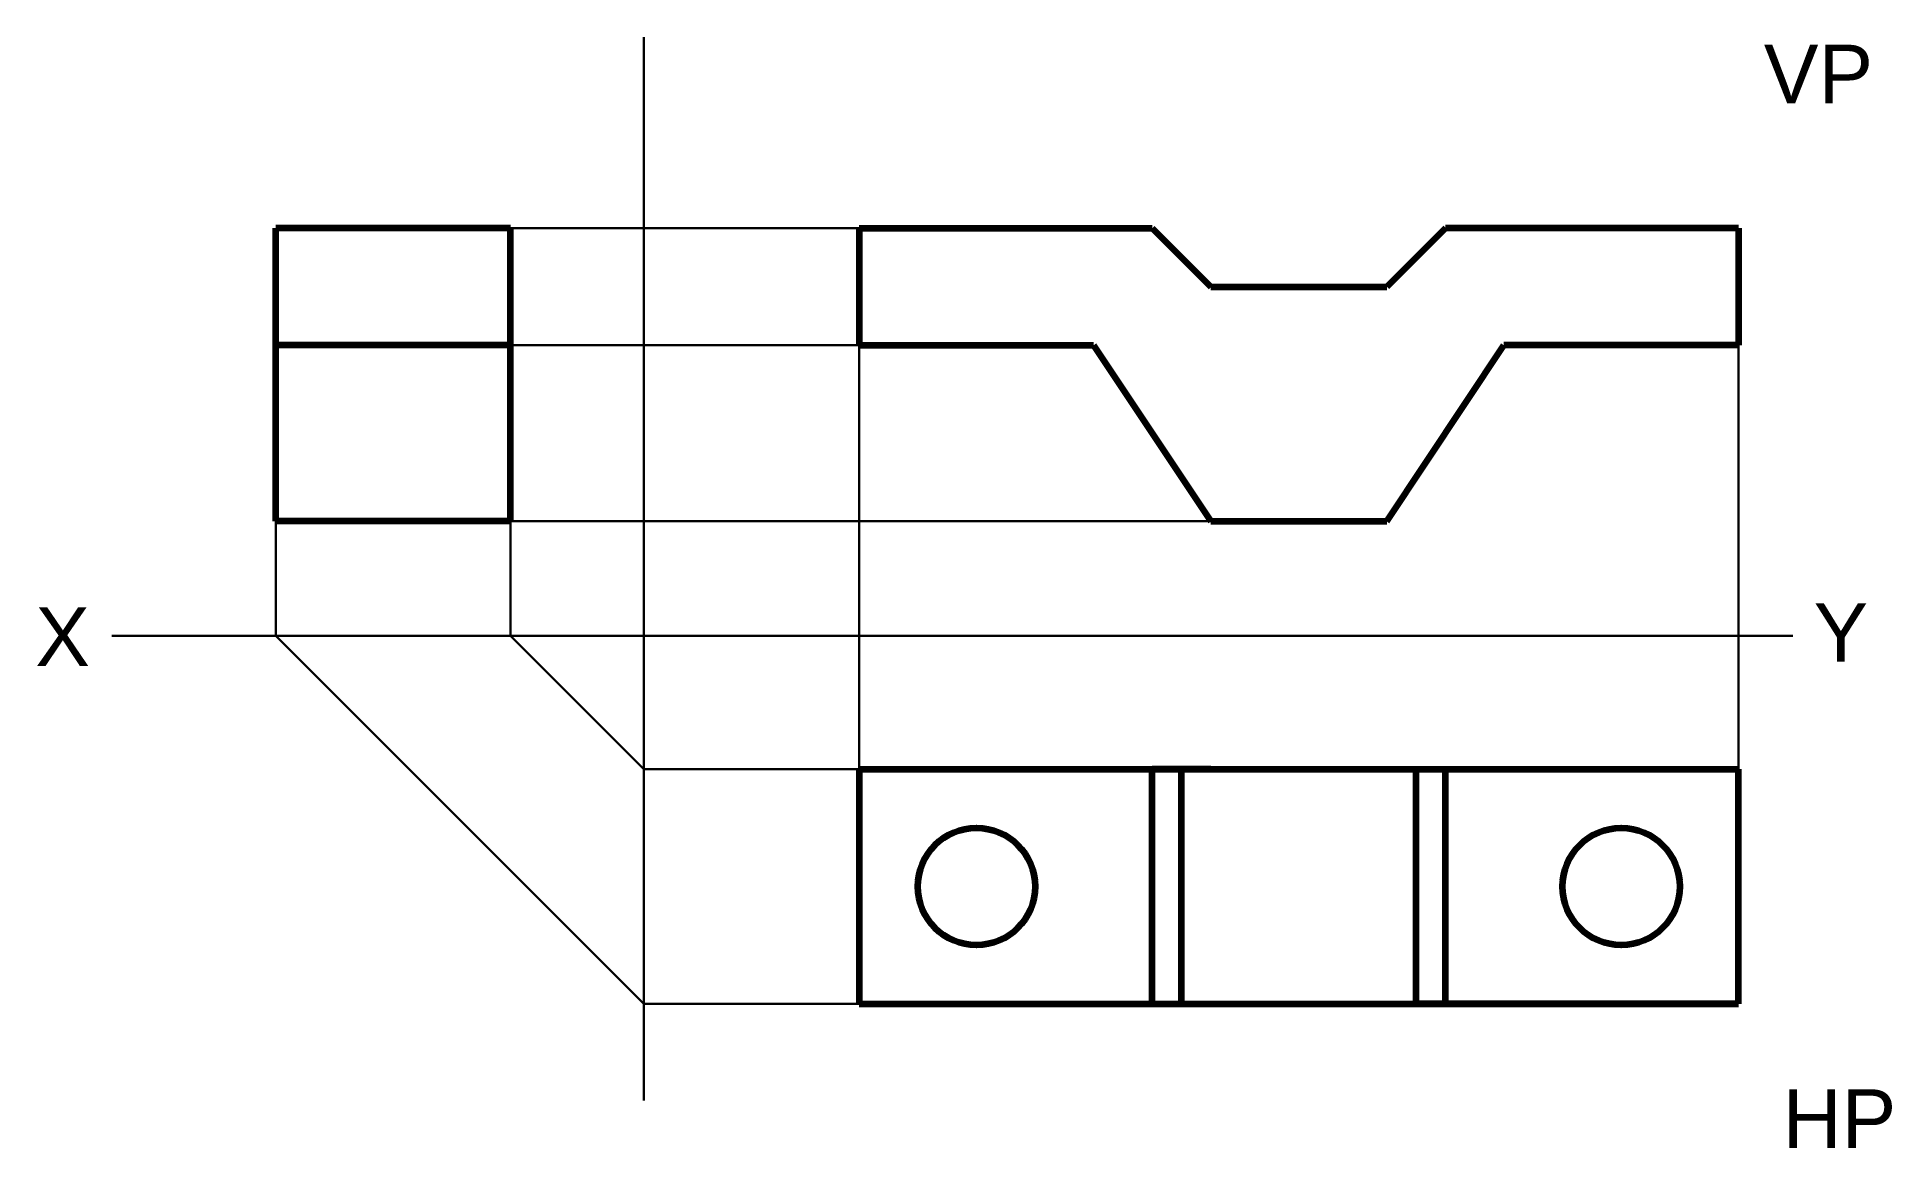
# Model space of a CAD drawing. Header units: millimetres. Extents: x 48 to 206, y 58 to 153.
import ezdxf

# ---------------------------------------------------------------- set-up
doc = ezdxf.new("R2010")
doc.units = ezdxf.units.MM
doc.layers.add('thick continuous', color=7, linetype='Continuous', lineweight=30)
doc.styles.get("Standard").update_dxf_attribs({"font": 'arial.ttf'})

msp = doc.modelspace()

# ---------------------------------------------------------------- linework, layer by layer
at = {"layer": 'thick continuous'}
for p, q in [((99.95, 153.08), (99.95, 62.38)), ((88.57, 136.79), (99.95, 136.79)), ((118.32, 136.79), (99.95, 136.79)), ((118.32, 136.79), (143.32, 136.79)), ((118.32, 136.79), (143.32, 136.79)), ((118.32, 136.79), (143.32, 136.79)), ((168.32, 136.79), (193.32, 136.79)), ((193.32, 136.79), (168.32, 136.79)), ((193.32, 136.79), (193.32, 126.79)), ((88.57, 126.79), (99.95, 126.79)), ((118.32, 126.79), (99.95, 126.79)), ((118.32, 126.79), (118.32, 102)), ((193.32, 126.79), (193.32, 102)), ((68.57, 102), (68.57, 111.79)), ((88.57, 102), (88.57, 111.79)), ((88.57, 111.79), (99.95, 111.79)), ((148.32, 111.79), (99.95, 111.79)), ((99.95, 102), (54.57, 102)), ((54.57, 102), (197.96, 102)), ((99.95, 70.62), (68.57, 102)), ((99.95, 90.62), (88.57, 102)), ((118.32, 102), (118.32, 90.62)), ((193.32, 102), (193.32, 90.62)), ((118.32, 90.62), (99.95, 90.62)), ((118.32, 70.62), (99.95, 70.62))]:
    msp.add_line(p, q, dxfattribs=at)
at = {"layer": 'thick continuous', "lineweight": 200}
for p, q in [((68.57, 111.79), (68.57, 136.79)), ((88.57, 136.79), (68.57, 136.79)), ((88.57, 111.79), (88.57, 136.79)), ((118.32, 136.79), (143.32, 136.79)), ((118.32, 136.79), (118.32, 126.79)), ((143.32, 136.79), (148.32, 131.79)), ((168.32, 136.79), (163.32, 131.79)), ((193.32, 136.79), (168.32, 136.79)), ((193.32, 136.79), (193.32, 126.79)), ((148.32, 131.79), (163.32, 131.79)), ((88.57, 126.79), (68.57, 126.79)), ((118.32, 126.79), (138.32, 126.79)), ((138.32, 126.79), (148.32, 111.79)), ((163.32, 111.79), (173.32, 126.79)), ((193.32, 126.79), (173.32, 126.79)), ((88.57, 111.79), (68.57, 111.79)), ((148.32, 111.79), (163.32, 111.79))]:
    msp.add_line(p, q, dxfattribs=at)
at = {"layer": 'thick continuous', "lineweight": 158}
for p, q in [((118.32, 90.62), (193.32, 90.62)), ((118.32, 90.62), (118.32, 70.62)), ((148.32, 90.62), (143.32, 90.62)), ((143.32, 70.62), (143.32, 90.62)), ((145.82, 70.62), (145.82, 90.62)), ((165.82, 70.62), (165.82, 90.62)), ((168.32, 90.62), (173.32, 90.62)), ((168.32, 70.62), (168.32, 90.62)), ((193.32, 70.62), (193.32, 90.62)), ((118.32, 70.62), (143.32, 70.62)), ((118.32, 70.62), (143.32, 70.62)), ((143.32, 70.62), (148.32, 70.62)), ((143.32, 70.62), (145.82, 70.62)), ((148.32, 70.62), (168.32, 70.62)), ((168.32, 70.62), (165.82, 70.62)), ((168.32, 70.62), (193.32, 70.62)), ((193.32, 70.62), (168.32, 70.62))]:
    msp.add_line(p, q, dxfattribs=at)
for centre in [(128.32, 80.62), (183.32, 80.62)]:
    msp.add_circle(centre, 5, dxfattribs=at)

# ---------------------------------------------------------------- texts
at = {"layer": 'thick continuous'}
for s, p in [('VP', (195.49, 147.43)), ('X', (48.04, 99.44)), ('Y', (199.73, 99.79)), ('HP', (197.08, 58.32))]:
    msp.add_text(s, height=5, dxfattribs=at).set_placement(p)

doc.saveas('drawing.dxf')
